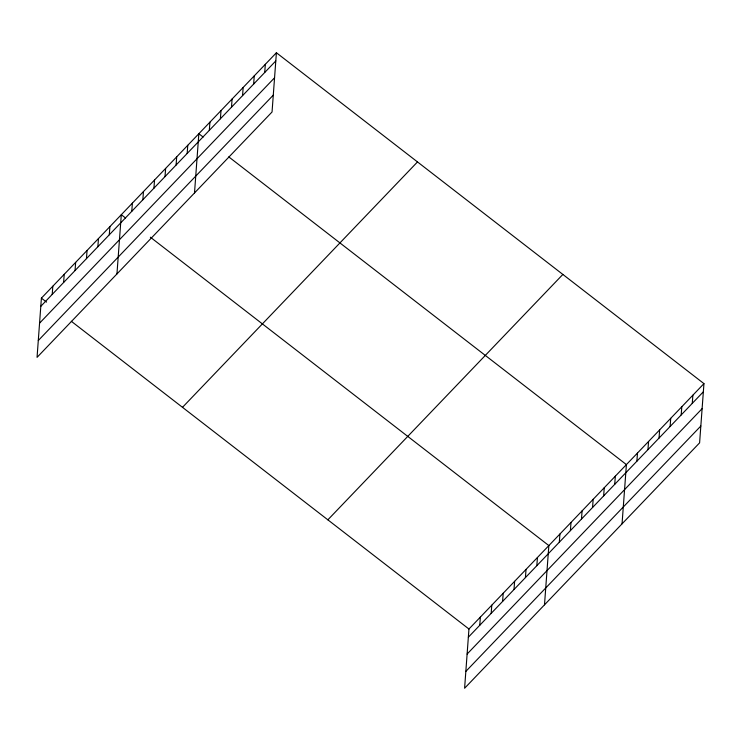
<?xml version="1.0" encoding="UTF-8"?>
<svg xmlns="http://www.w3.org/2000/svg" width="741" height="741" viewBox="0 0 741 741"><rect width="100%" height="100%" fill="white"/><g stroke="black" fill="none" stroke-linecap="round" stroke-linejoin="round"><path stroke-width="1.11" d="M276.402 52.741L41.403 298.141L37.05 357.375L272.049 111.984L276.402 52.741L703.95 383.625L699.597 442.859L464.598 688.259L468.951 629.016L703.95 383.625M52.213 294.399L52.815 286.221M63.624 282.478L64.226 274.3M75.045 270.567L75.647 262.379M86.456 258.646L87.058 250.458M97.868 246.725L98.47 238.546M109.288 234.804L109.89 226.626M116.948 273.938L121.302 214.705L125.572 218.011M131.778 211.324L132.38 203.136M142.856 199.755L143.458 191.567M153.933 188.186L154.536 179.998M165.011 176.617L165.614 168.429M176.089 165.048L176.691 156.86M187.167 153.48L187.769 145.292M194.503 192.966L198.847 133.723L203.127 137.029M209.323 130.342L209.925 122.154M220.401 118.773L221.003 110.585M231.488 107.204L232.081 99.016M242.566 95.635L243.159 87.447M253.644 84.066L254.246 75.878M264.722 72.498L265.324 64.31M479.76 625.284L480.363 617.096M491.181 613.363L491.783 605.175M502.593 601.442L503.195 593.263M514.004 589.521L514.606 581.342M525.425 577.61L526.027 569.421M536.836 565.689L537.438 557.501M544.496 604.823L548.849 545.58L150.377 237.203M559.325 542.199L559.927 534.011M570.403 530.63L571.005 522.442M581.481 519.061L582.083 510.873M592.559 507.492L593.161 499.304M603.646 495.924L604.239 487.745M614.724 484.355L615.326 476.176M622.051 523.841L626.404 464.607L228.774 156.888M636.88 461.217L637.482 453.038M647.958 449.648L648.56 441.469M659.036 438.079L659.638 429.9M670.114 426.51L670.716 418.332M681.192 414.941L681.794 406.763M692.27 403.373L692.872 395.194M40.801 306.32L275.8 60.929M39.56 323.169L274.559 77.777M38.291 340.527L273.29 95.135M182.49 407.328L417.489 161.936M327.855 519.83L562.854 274.439M468.349 637.204L703.348 391.804M467.117 654.053L702.116 408.652M465.839 671.411L700.838 426.019M41.403 298.141L46.535 302.106M71.331 321.298L468.951 629.016"/></g></svg>
